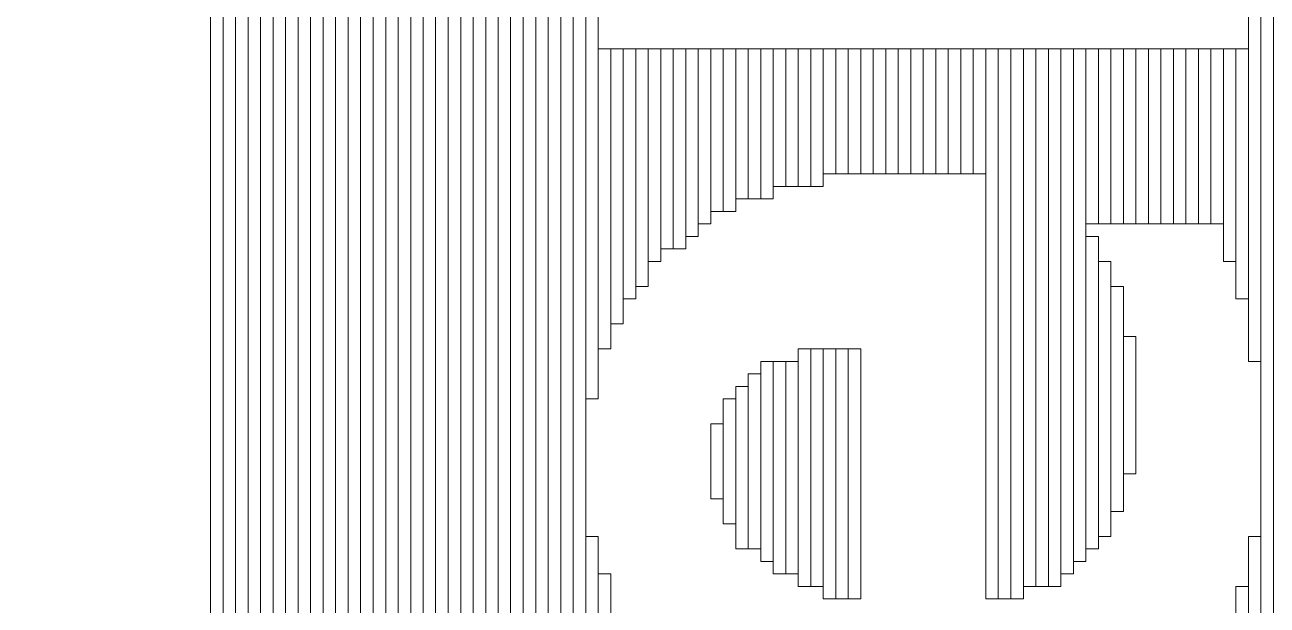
# Model space of a CAD drawing. Header units: millimetres. Extents: x -90 to 99, y -65 to 67.
# Drawn here: x -50.941 to -48.417, y -2.804 to -1.625 of the extents above; entities that cross this region are included whole.
import ezdxf

# ---------------------------------------------------------------- set-up
doc = ezdxf.new("R2010")
doc.units = ezdxf.units.MM
doc.header["$MEASUREMENT"] = 0
doc.layers.add('BG_OUTLINE', color=7, linetype='Continuous')
doc.layers.add('MA_PEN3', color=7, linetype='Continuous')

msp = doc.modelspace()

# ---------------------------------------------------------------- linework, layer by layer
at = {"layer": 'BG_OUTLINE', "color": 3, "lineweight": 9}
msp.add_open_spline([(-71.7269, -61.8795), (-71.7269, -61.8795), (-71.7343, 42.2681), (-71.7343, 42.2681), (-71.7343, 42.2681), (-71.7348, 43.0066), (-71.4419, 43.715), (-70.92, 44.2375), (-70.92, 44.2375), (-70.3982, 44.76), (-69.6866, 45.0538), (-68.9482, 45.0543), (-68.9482, 45.0543), (-68.9482, 45.0543), (75.2046, 45.0543), (75.2046, 45.0543), (75.2046, 45.0543), (76.8319, 45.0552), (78.1763, 43.7805), (78.2661, 42.1556), (78.2661, 42.1556), (78.2661, 42.1556), (78.2661, 31.2814), (78.2661, 31.2814), (78.2661, 31.2814), (78.2661, 31.2814), (72.2646, 31.2814), (72.2646, 31.2814), (72.2646, 31.2814), (72.2646, 31.2814), (72.2646, 26.9814), (72.2646, 26.9814), (72.2646, 26.9814), (72.2646, 26.9814), (78.2661, 26.9814), (78.2661, 26.9814), (78.2661, 26.9814), (78.2661, 26.9814), (78.2661, 18.6553), (78.2661, 18.6553), (78.2661, 18.6553), (78.2661, 18.6553), (72.2496, 18.6553), (72.2496, 18.6553), (72.2496, 18.6553), (72.2496, 18.6553), (72.2496, 14.3553), (72.2496, 14.3553), (72.2496, 14.3553), (72.2496, 14.3553), (78.2661, 14.3553), (78.2661, 14.3553), (78.2661, 14.3553), (78.2661, 14.3553), (78.2661, 9.255), (78.2661, 9.255), (78.2661, 9.255), (78.2661, 9.255), (72.2648, 9.255), (72.2648, 9.255), (72.2648, 9.255), (72.2648, 9.255), (72.2648, 4.955), (72.2648, 4.955), (72.2648, 4.955), (72.2648, 4.955), (78.2661, 4.955), (78.2661, 4.955), (78.2661, 4.955), (78.2661, 4.955), (78.2661, -3.3762), (78.2661, -3.3762), (78.2661, -3.3762), (78.2661, -3.3762), (72.2445, -3.3762), (72.2445, -3.3762), (72.2445, -3.3762), (72.2445, -3.3762), (72.2445, -7.6762), (72.2445, -7.6762), (72.2445, -7.6762), (72.2445, -7.6762), (78.2661, -7.6762), (78.2661, -7.6762), (78.2661, -7.6762), (78.2661, -7.6762), (78.2661, -12.7615), (78.2661, -12.7615), (78.2661, -12.7615), (78.2661, -12.7615), (72.2651, -12.7615), (72.2651, -12.7615), (72.2651, -12.7615), (72.2651, -12.7615), (72.2651, -17.0615), (72.2651, -17.0615), (72.2651, -17.0615), (72.2651, -17.0615), (78.2661, -17.0615), (78.2661, -17.0615), (78.2661, -17.0615), (78.2661, -17.0615), (78.2661, -25.4097), (78.2661, -25.4097), (78.2661, -25.4097), (78.2661, -25.4097), (72.2656, -25.4097), (72.2656, -25.4097), (72.2656, -25.4097), (72.2656, -25.4097), (72.2656, -29.7097), (72.2656, -29.7097), (72.2656, -29.7097), (72.2656, -29.7097), (78.2661, -29.7097), (78.2661, -29.7097), (78.2661, -29.7097), (78.2661, -29.7097), (78.2661, -34.793), (78.2661, -34.793), (78.2661, -34.793), (78.2661, -34.793), (72.2679, -34.793), (72.2679, -34.793), (72.2679, -34.793), (72.2679, -34.793), (72.2679, -39.0929), (72.2679, -39.0929), (72.2679, -39.0929), (72.2679, -39.0929), (78.2661, -39.0929), (78.2661, -39.0929), (78.2661, -39.0929), (78.2661, -39.0929), (78.2661, -47.4269), (78.2661, -47.4269), (78.2661, -47.4269), (78.2661, -47.4269), (72.2679, -47.4269), (72.2679, -47.4269), (72.2679, -47.4269), (72.2679, -47.4269), (72.2679, -51.7269), (72.2679, -51.7269), (72.2679, -51.7269), (72.2679, -51.7269), (78.2661, -51.7269), (78.2661, -51.7269), (78.2661, -51.7269), (78.2661, -51.7269), (78.2661, -51.8138), (78.2661, -51.8138), (78.2661, -51.8138), (78.2661, -51.8138), (78.2656, -61.8468), (78.2656, -61.8468), (78.2656, -61.8468), (78.2661, -62.6669), (77.9407, -63.4536), (77.3612, -64.0339), (77.3612, -64.0339), (76.7817, -64.6142), (75.9915, -64.9405), (75.1713, -64.941), (75.1713, -64.941), (75.1713, -64.941), (-68.6609, -64.9456), (-68.6609, -64.9456), (-68.6609, -64.9456), (-69.4735, -64.9461), (-70.2531, -64.6237), (-70.8281, -64.0495), (-70.8281, -64.0495), (-71.4031, -63.4752), (-71.7264, -62.6922), (-71.7269, -61.8795)], degree=3, knots=[0, 0, 0, 0, 0.022727, 0.022727, 0.022727, 0.022727, 0.045455, 0.045455, 0.045455, 0.045455, 0.068182, 0.068182, 0.068182, 0.068182, 0.090909, 0.090909, 0.090909, 0.090909, 0.113636, 0.113636, 0.113636, 0.113636, 0.136364, 0.136364, 0.136364, 0.136364, 0.159091, 0.159091, 0.159091, 0.159091, 0.181818, 0.181818, 0.181818, 0.181818, 0.204545, 0.204545, 0.204545, 0.204545, 0.227273, 0.227273, 0.227273, 0.227273, 0.25, 0.25, 0.25, 0.25, 0.272727, 0.272727, 0.272727, 0.272727, 0.295455, 0.295455, 0.295455, 0.295455, 0.318182, 0.318182, 0.318182, 0.318182, 0.340909, 0.340909, 0.340909, 0.340909, 0.363636, 0.363636, 0.363636, 0.363636, 0.386364, 0.386364, 0.386364, 0.386364, 0.409091, 0.409091, 0.409091, 0.409091, 0.431818, 0.431818, 0.431818, 0.431818, 0.454545, 0.454545, 0.454545, 0.454545, 0.477273, 0.477273, 0.477273, 0.477273, 0.5, 0.5, 0.5, 0.5, 0.522727, 0.522727, 0.522727, 0.522727, 0.545455, 0.545455, 0.545455, 0.545455, 0.568182, 0.568182, 0.568182, 0.568182, 0.590909, 0.590909, 0.590909, 0.590909, 0.613636, 0.613636, 0.613636, 0.613636, 0.636364, 0.636364, 0.636364, 0.636364, 0.659091, 0.659091, 0.659091, 0.659091, 0.681818, 0.681818, 0.681818, 0.681818, 0.704545, 0.704545, 0.704545, 0.704545, 0.727273, 0.727273, 0.727273, 0.727273, 0.75, 0.75, 0.75, 0.75, 0.772727, 0.772727, 0.772727, 0.772727, 0.795455, 0.795455, 0.795455, 0.795455, 0.818182, 0.818182, 0.818182, 0.818182, 0.840909, 0.840909, 0.840909, 0.840909, 0.863636, 0.863636, 0.863636, 0.863636, 0.886364, 0.886364, 0.886364, 0.886364, 0.909091, 0.909091, 0.909091, 0.909091, 0.931818, 0.931818, 0.931818, 0.931818, 0.954545, 0.954545, 0.954545, 0.954545, 0.977273, 0.977273, 0.977273, 0.977273, 1, 1, 1, 1], dxfattribs=at)
at = {"layer": 'MA_PEN3', "color": 5, "lineweight": 9}
for points in [[(-50.5379, -7.3384), (-50.5379, -7.3384), (-50.5633, -7.3384), (-50.5633, -7.3384), (-50.5633, -7.3384), (-50.5633, -7.3384), (-50.5633, 4.7264), (-50.5633, 4.7264), (-50.5633, 4.7264), (-50.5633, 4.7264), (-50.5379, 4.7264), (-50.5379, 4.7264), (-50.5379, 4.7264), (-50.5379, 4.7264), (-50.5379, -7.3384), (-50.5379, -7.3384)], [(-50.5125, -7.3384), (-50.5125, -7.3384), (-50.5379, -7.3384), (-50.5379, -7.3384), (-50.5379, -7.3384), (-50.5379, -7.3384), (-50.5379, 4.7264), (-50.5379, 4.7264), (-50.5379, 4.7264), (-50.5379, 4.7264), (-50.5125, 4.7264), (-50.5125, 4.7264), (-50.5125, 4.7264), (-50.5125, 4.7264), (-50.5125, -7.3384), (-50.5125, -7.3384)], [(-50.4871, -7.3384), (-50.4871, -7.3384), (-50.5125, -7.3384), (-50.5125, -7.3384), (-50.5125, -7.3384), (-50.5125, -7.3384), (-50.5125, 4.7264), (-50.5125, 4.7264), (-50.5125, 4.7264), (-50.5125, 4.7264), (-50.4871, 4.7264), (-50.4871, 4.7264), (-50.4871, 4.7264), (-50.4871, 4.7264), (-50.4871, -7.3384), (-50.4871, -7.3384)], [(-50.4617, -7.3384), (-50.4617, -7.3384), (-50.4871, -7.3384), (-50.4871, -7.3384), (-50.4871, -7.3384), (-50.4871, -7.3384), (-50.4871, 4.7264), (-50.4871, 4.7264), (-50.4871, 4.7264), (-50.4871, 4.7264), (-50.4617, 4.7264), (-50.4617, 4.7264), (-50.4617, 4.7264), (-50.4617, 4.7264), (-50.4617, -7.3384), (-50.4617, -7.3384)], [(-50.4363, -7.3384), (-50.4363, -7.3384), (-50.4617, -7.3384), (-50.4617, -7.3384), (-50.4617, -7.3384), (-50.4617, -7.3384), (-50.4617, 4.7264), (-50.4617, 4.7264), (-50.4617, 4.7264), (-50.4617, 4.7264), (-50.4363, 4.7264), (-50.4363, 4.7264), (-50.4363, 4.7264), (-50.4363, 4.7264), (-50.4363, -7.3384), (-50.4363, -7.3384)], [(-50.4109, -7.3384), (-50.4109, -7.3384), (-50.4363, -7.3384), (-50.4363, -7.3384), (-50.4363, -7.3384), (-50.4363, -7.3384), (-50.4363, 4.7264), (-50.4363, 4.7264), (-50.4363, 4.7264), (-50.4363, 4.7264), (-50.4109, 4.7264), (-50.4109, 4.7264), (-50.4109, 4.7264), (-50.4109, 4.7264), (-50.4109, -7.3384), (-50.4109, -7.3384)], [(-50.3855, -4.2904), (-50.3855, -4.2904), (-50.4109, -4.2904), (-50.4109, -4.2904), (-50.4109, -4.2904), (-50.4109, -4.2904), (-50.4109, 4.7264), (-50.4109, 4.7264), (-50.4109, 4.7264), (-50.4109, 4.7264), (-50.3855, 4.7264), (-50.3855, 4.7264), (-50.3855, 4.7264), (-50.3855, 4.7264), (-50.3855, -4.2904), (-50.3855, -4.2904)], [(-50.3601, -4.2904), (-50.3601, -4.2904), (-50.3855, -4.2904), (-50.3855, -4.2904), (-50.3855, -4.2904), (-50.3855, -4.2904), (-50.3855, 4.7264), (-50.3855, 4.7264), (-50.3855, 4.7264), (-50.3855, 4.7264), (-50.3601, 4.7264), (-50.3601, 4.7264), (-50.3601, 4.7264), (-50.3601, 4.7264), (-50.3601, -4.2904), (-50.3601, -4.2904)], [(-50.3347, -4.2904), (-50.3347, -4.2904), (-50.3601, -4.2904), (-50.3601, -4.2904), (-50.3601, -4.2904), (-50.3601, -4.2904), (-50.3601, 4.7264), (-50.3601, 4.7264), (-50.3601, 4.7264), (-50.3601, 4.7264), (-50.3347, 4.7264), (-50.3347, 4.7264), (-50.3347, 4.7264), (-50.3347, 4.7264), (-50.3347, -4.2904), (-50.3347, -4.2904)], [(-48.4043, -7.3384), (-48.4043, -7.3384), (-48.4297, -7.3384), (-48.4297, -7.3384), (-48.4297, -7.3384), (-48.4297, -7.3384), (-48.4297, 4.7264), (-48.4297, 4.7264), (-48.4297, 4.7264), (-48.4297, 4.7264), (-48.4043, 4.7264), (-48.4043, 4.7264), (-48.4043, 4.7264), (-48.4043, 4.7264), (-48.4043, -7.3384), (-48.4043, -7.3384)], [(-50.3093, -4.2904), (-50.3093, -4.2904), (-50.3347, -4.2904), (-50.3347, -4.2904), (-50.3347, -4.2904), (-50.3347, -4.2904), (-50.3347, 3.7358), (-50.3347, 3.7358), (-50.3347, 3.7358), (-50.3347, 3.7358), (-50.3093, 3.7358), (-50.3093, 3.7358), (-50.3093, 3.7358), (-50.3093, 3.7358), (-50.3093, -4.2904), (-50.3093, -4.2904)], [(-50.2839, -4.2904), (-50.2839, -4.2904), (-50.3093, -4.2904), (-50.3093, -4.2904), (-50.3093, -4.2904), (-50.3093, -4.2904), (-50.3093, 3.6088), (-50.3093, 3.6088), (-50.3093, 3.6088), (-50.3093, 3.6088), (-50.2839, 3.6088), (-50.2839, 3.6088), (-50.2839, 3.6088), (-50.2839, 3.6088), (-50.2839, -4.2904), (-50.2839, -4.2904)], [(-50.2586, -4.2904), (-50.2586, -4.2904), (-50.2839, -4.2904), (-50.2839, -4.2904), (-50.2839, -4.2904), (-50.2839, -4.2904), (-50.2839, 3.5326), (-50.2839, 3.5326), (-50.2839, 3.5326), (-50.2839, 3.5326), (-50.2586, 3.5326), (-50.2586, 3.5326), (-50.2586, 3.5326), (-50.2586, 3.5326), (-50.2586, -4.2904), (-50.2586, -4.2904)], [(-50.2331, -4.2904), (-50.2331, -4.2904), (-50.2586, -4.2904), (-50.2586, -4.2904), (-50.2586, -4.2904), (-50.2586, -4.2904), (-50.2586, 3.4818), (-50.2586, 3.4818), (-50.2586, 3.4818), (-50.2586, 3.4818), (-50.2331, 3.4818), (-50.2331, 3.4818), (-50.2331, 3.4818), (-50.2331, 3.4818), (-50.2331, -4.2904), (-50.2331, -4.2904)], [(-50.2077, -4.2904), (-50.2077, -4.2904), (-50.2331, -4.2904), (-50.2331, -4.2904), (-50.2331, -4.2904), (-50.2331, -4.2904), (-50.2331, 3.4564), (-50.2331, 3.4564), (-50.2331, 3.4564), (-50.2331, 3.4564), (-50.2077, 3.4564), (-50.2077, 3.4564), (-50.2077, 3.4564), (-50.2077, 3.4564), (-50.2077, -4.2904), (-50.2077, -4.2904)], [(-50.1824, -4.2904), (-50.1824, -4.2904), (-50.2077, -4.2904), (-50.2077, -4.2904), (-50.2077, -4.2904), (-50.2077, -4.2904), (-50.2077, 3.4564), (-50.2077, 3.4564), (-50.2077, 3.4564), (-50.2077, 3.4564), (-50.1824, 3.4564), (-50.1824, 3.4564), (-50.1824, 3.4564), (-50.1824, 3.4564), (-50.1824, -4.2904), (-50.1824, -4.2904)], [(-50.1569, -4.2904), (-50.1569, -4.2904), (-50.1824, -4.2904), (-50.1824, -4.2904), (-50.1824, -4.2904), (-50.1824, -4.2904), (-50.1824, 2.796), (-50.1824, 2.796), (-50.1824, 2.796), (-50.1824, 2.796), (-50.1569, 2.796), (-50.1569, 2.796), (-50.1569, 2.796), (-50.1569, 2.796), (-50.1569, -4.2904), (-50.1569, -4.2904)], [(-50.1315, -4.2904), (-50.1315, -4.2904), (-50.1569, -4.2904), (-50.1569, -4.2904), (-50.1569, -4.2904), (-50.1569, -4.2904), (-50.1569, 2.7198), (-50.1569, 2.7198), (-50.1569, 2.7198), (-50.1569, 2.7198), (-50.1315, 2.7198), (-50.1315, 2.7198), (-50.1315, 2.7198), (-50.1315, 2.7198), (-50.1315, -4.2904), (-50.1315, -4.2904)], [(-50.1062, -4.2904), (-50.1062, -4.2904), (-50.1315, -4.2904), (-50.1315, -4.2904), (-50.1315, -4.2904), (-50.1315, -4.2904), (-50.1315, 2.6182), (-50.1315, 2.6182), (-50.1315, 2.6182), (-50.1315, 2.6182), (-50.1062, 2.6182), (-50.1062, 2.6182), (-50.1062, 2.6182), (-50.1062, 2.6182), (-50.1062, -4.2904), (-50.1062, -4.2904)], [(-50.0807, -4.2904), (-50.0807, -4.2904), (-50.1062, -4.2904), (-50.1062, -4.2904), (-50.1062, -4.2904), (-50.1062, -4.2904), (-50.1062, 2.542), (-50.1062, 2.542), (-50.1062, 2.542), (-50.1062, 2.542), (-50.0807, 2.542), (-50.0807, 2.542), (-50.0807, 2.542), (-50.0807, 2.542), (-50.0807, -4.2904), (-50.0807, -4.2904)], [(-50.0553, -4.2904), (-50.0553, -4.2904), (-50.0807, -4.2904), (-50.0807, -4.2904), (-50.0807, -4.2904), (-50.0807, -4.2904), (-50.0807, 2.4658), (-50.0807, 2.4658), (-50.0807, 2.4658), (-50.0807, 2.4658), (-50.0553, 2.4658), (-50.0553, 2.4658), (-50.0553, 2.4658), (-50.0553, 2.4658), (-50.0553, -4.2904), (-50.0553, -4.2904)], [(-50.03, -4.2904), (-50.03, -4.2904), (-50.0553, -4.2904), (-50.0553, -4.2904), (-50.0553, -4.2904), (-50.0553, -4.2904), (-50.0553, 2.4658), (-50.0553, 2.4658), (-50.0553, 2.4658), (-50.0553, 2.4658), (-50.03, 2.4658), (-50.03, 2.4658), (-50.03, 2.4658), (-50.03, 2.4658), (-50.03, -4.2904), (-50.03, -4.2904)], [(-50.0045, -4.2904), (-50.0045, -4.2904), (-50.03, -4.2904), (-50.03, -4.2904), (-50.03, -4.2904), (-50.03, -4.2904), (-50.03, 2.4658), (-50.03, 2.4658), (-50.03, 2.4658), (-50.03, 2.4658), (-50.0045, 2.4658), (-50.0045, 2.4658), (-50.0045, 2.4658), (-50.0045, 2.4658), (-50.0045, -4.2904), (-50.0045, -4.2904)], [(-49.9791, -4.2904), (-49.9791, -4.2904), (-50.0045, -4.2904), (-50.0045, -4.2904), (-50.0045, -4.2904), (-50.0045, -4.2904), (-50.0045, 2.4658), (-50.0045, 2.4658), (-50.0045, 2.4658), (-50.0045, 2.4658), (-49.9791, 2.4658), (-49.9791, 2.4658), (-49.9791, 2.4658), (-49.9791, 2.4658), (-49.9791, -4.2904), (-49.9791, -4.2904)], [(-49.9538, -4.2904), (-49.9538, -4.2904), (-49.9791, -4.2904), (-49.9791, -4.2904), (-49.9791, -4.2904), (-49.9791, -4.2904), (-49.9791, 2.4658), (-49.9791, 2.4658), (-49.9791, 2.4658), (-49.9791, 2.4658), (-49.9538, 2.4658), (-49.9538, 2.4658), (-49.9538, 2.4658), (-49.9538, 2.4658), (-49.9538, -4.2904), (-49.9538, -4.2904)], [(-49.9283, -4.2904), (-49.9283, -4.2904), (-49.9538, -4.2904), (-49.9538, -4.2904), (-49.9538, -4.2904), (-49.9538, -4.2904), (-49.9538, 2.4658), (-49.9538, 2.4658), (-49.9538, 2.4658), (-49.9538, 2.4658), (-49.9283, 2.4658), (-49.9283, 2.4658), (-49.9283, 2.4658), (-49.9283, 2.4658), (-49.9283, -4.2904), (-49.9283, -4.2904)], [(-49.9029, -4.2904), (-49.9029, -4.2904), (-49.9283, -4.2904), (-49.9283, -4.2904), (-49.9283, -4.2904), (-49.9283, -4.2904), (-49.9283, 2.4658), (-49.9283, 2.4658), (-49.9283, 2.4658), (-49.9283, 2.4658), (-49.9029, 2.4658), (-49.9029, 2.4658), (-49.9029, 2.4658), (-49.9029, 2.4658), (-49.9029, -4.2904), (-49.9029, -4.2904)], [(-49.8776, -4.2904), (-49.8776, -4.2904), (-49.9029, -4.2904), (-49.9029, -4.2904), (-49.9029, -4.2904), (-49.9029, -4.2904), (-49.9029, 2.4658), (-49.9029, 2.4658), (-49.9029, 2.4658), (-49.9029, 2.4658), (-49.8776, 2.4658), (-49.8776, 2.4658), (-49.8776, 2.4658), (-49.8776, 2.4658), (-49.8776, -4.2904), (-49.8776, -4.2904)], [(-49.8521, -4.2904), (-49.8521, -4.2904), (-49.8776, -4.2904), (-49.8776, -4.2904), (-49.8776, -4.2904), (-49.8776, -4.2904), (-49.8776, 2.4658), (-49.8776, 2.4658), (-49.8776, 2.4658), (-49.8776, 2.4658), (-49.8521, 2.4658), (-49.8521, 2.4658), (-49.8521, 2.4658), (-49.8521, 2.4658), (-49.8521, -4.2904), (-49.8521, -4.2904)], [(-49.8267, -4.2904), (-49.8267, -4.2904), (-49.8521, -4.2904), (-49.8521, -4.2904), (-49.8521, -4.2904), (-49.8521, -4.2904), (-49.8521, 2.4658), (-49.8521, 2.4658), (-49.8521, 2.4658), (-49.8521, 2.4658), (-49.8267, 2.4658), (-49.8267, 2.4658), (-49.8267, 2.4658), (-49.8267, 2.4658), (-49.8267, -4.2904), (-49.8267, -4.2904)], [(-49.8014, -4.2904), (-49.8014, -4.2904), (-49.8267, -4.2904), (-49.8267, -4.2904), (-49.8267, -4.2904), (-49.8267, -4.2904), (-49.8267, 2.4658), (-49.8267, 2.4658), (-49.8267, 2.4658), (-49.8267, 2.4658), (-49.8014, 2.4658), (-49.8014, 2.4658), (-49.8014, 2.4658), (-49.8014, 2.4658), (-49.8014, -4.2904), (-49.8014, -4.2904)], [(-48.4297, -2.3092), (-48.4297, -2.3092), (-48.4551, -2.3092), (-48.4551, -2.3092), (-48.4551, -2.3092), (-48.4551, -2.3092), (-48.4551, 1.3736), (-48.4551, 1.3736), (-48.4551, 1.3736), (-48.4551, 1.3736), (-48.4297, 1.3736), (-48.4297, 1.3736), (-48.4297, 1.3736), (-48.4297, 1.3736), (-48.4297, -2.3092), (-48.4297, -2.3092)], [(-49.7759, -2.3854), (-49.7759, -2.3854), (-49.8014, -2.3854), (-49.8014, -2.3854), (-49.8014, -2.3854), (-49.8014, -2.3854), (-49.8014, -1.0393), (-49.8014, -1.0393), (-49.8014, -1.0393), (-49.8014, -1.0393), (-49.7759, -1.0393), (-49.7759, -1.0393), (-49.7759, -1.0393), (-49.7759, -1.0393), (-49.7759, -2.3854), (-49.7759, -2.3854)], [(-49.7505, -2.2838), (-49.7505, -2.2838), (-49.7759, -2.2838), (-49.7759, -2.2838), (-49.7759, -2.2838), (-49.7759, -2.2838), (-49.7759, -1.6742), (-49.7759, -1.6742), (-49.7759, -1.6742), (-49.7759, -1.6742), (-49.7505, -1.6742), (-49.7505, -1.6742), (-49.7505, -1.6742), (-49.7505, -1.6742), (-49.7505, -2.2838), (-49.7505, -2.2838)], [(-49.7252, -2.233), (-49.7252, -2.233), (-49.7505, -2.233), (-49.7505, -2.233), (-49.7505, -2.233), (-49.7505, -2.233), (-49.7505, -1.6742), (-49.7505, -1.6742), (-49.7505, -1.6742), (-49.7505, -1.6742), (-49.7252, -1.6742), (-49.7252, -1.6742), (-49.7252, -1.6742), (-49.7252, -1.6742), (-49.7252, -2.233), (-49.7252, -2.233)], [(-49.6997, -2.1822), (-49.6997, -2.1822), (-49.7252, -2.1822), (-49.7252, -2.1822), (-49.7252, -2.1822), (-49.7252, -2.1822), (-49.7252, -1.6742), (-49.7252, -1.6742), (-49.7252, -1.6742), (-49.7252, -1.6742), (-49.6997, -1.6742), (-49.6997, -1.6742), (-49.6997, -1.6742), (-49.6997, -1.6742), (-49.6997, -2.1822), (-49.6997, -2.1822)], [(-49.6743, -2.1568), (-49.6743, -2.1568), (-49.6997, -2.1568), (-49.6997, -2.1568), (-49.6997, -2.1568), (-49.6997, -2.1568), (-49.6997, -1.6742), (-49.6997, -1.6742), (-49.6997, -1.6742), (-49.6997, -1.6742), (-49.6743, -1.6742), (-49.6743, -1.6742), (-49.6743, -1.6742), (-49.6743, -1.6742), (-49.6743, -2.1568), (-49.6743, -2.1568)], [(-49.649, -2.106), (-49.649, -2.106), (-49.6743, -2.106), (-49.6743, -2.106), (-49.6743, -2.106), (-49.6743, -2.106), (-49.6743, -1.6742), (-49.6743, -1.6742), (-49.6743, -1.6742), (-49.6743, -1.6742), (-49.649, -1.6742), (-49.649, -1.6742), (-49.649, -1.6742), (-49.649, -1.6742), (-49.649, -2.106), (-49.649, -2.106)], [(-49.6235, -2.0806), (-49.6235, -2.0806), (-49.649, -2.0806), (-49.649, -2.0806), (-49.649, -2.0806), (-49.649, -2.0806), (-49.649, -1.6742), (-49.649, -1.6742), (-49.649, -1.6742), (-49.649, -1.6742), (-49.6235, -1.6742), (-49.6235, -1.6742), (-49.6235, -1.6742), (-49.6235, -1.6742), (-49.6235, -2.0806), (-49.6235, -2.0806)], [(-49.5981, -2.0806), (-49.5981, -2.0806), (-49.6235, -2.0806), (-49.6235, -2.0806), (-49.6235, -2.0806), (-49.6235, -2.0806), (-49.6235, -1.6742), (-49.6235, -1.6742), (-49.6235, -1.6742), (-49.6235, -1.6742), (-49.5981, -1.6742), (-49.5981, -1.6742), (-49.5981, -1.6742), (-49.5981, -1.6742), (-49.5981, -2.0806), (-49.5981, -2.0806)], [(-49.5728, -2.0552), (-49.5728, -2.0552), (-49.5981, -2.0552), (-49.5981, -2.0552), (-49.5981, -2.0552), (-49.5981, -2.0552), (-49.5981, -1.6742), (-49.5981, -1.6742), (-49.5981, -1.6742), (-49.5981, -1.6742), (-49.5728, -1.6742), (-49.5728, -1.6742), (-49.5728, -1.6742), (-49.5728, -1.6742), (-49.5728, -2.0552), (-49.5728, -2.0552)], [(-49.5473, -2.0298), (-49.5473, -2.0298), (-49.5728, -2.0298), (-49.5728, -2.0298), (-49.5728, -2.0298), (-49.5728, -2.0298), (-49.5728, -1.6742), (-49.5728, -1.6742), (-49.5728, -1.6742), (-49.5728, -1.6742), (-49.5473, -1.6742), (-49.5473, -1.6742), (-49.5473, -1.6742), (-49.5473, -1.6742), (-49.5473, -2.0298), (-49.5473, -2.0298)], [(-49.5219, -2.0044), (-49.5219, -2.0044), (-49.5473, -2.0044), (-49.5473, -2.0044), (-49.5473, -2.0044), (-49.5473, -2.0044), (-49.5473, -1.6742), (-49.5473, -1.6742), (-49.5473, -1.6742), (-49.5473, -1.6742), (-49.5219, -1.6742), (-49.5219, -1.6742), (-49.5219, -1.6742), (-49.5219, -1.6742), (-49.5219, -2.0044), (-49.5219, -2.0044)], [(-49.4966, -2.0044), (-49.4966, -2.0044), (-49.5219, -2.0044), (-49.5219, -2.0044), (-49.5219, -2.0044), (-49.5219, -2.0044), (-49.5219, -1.6742), (-49.5219, -1.6742), (-49.5219, -1.6742), (-49.5219, -1.6742), (-49.4966, -1.6742), (-49.4966, -1.6742), (-49.4966, -1.6742), (-49.4966, -1.6742), (-49.4966, -2.0044), (-49.4966, -2.0044)], [(-49.4711, -1.979), (-49.4711, -1.979), (-49.4966, -1.979), (-49.4966, -1.979), (-49.4966, -1.979), (-49.4966, -1.979), (-49.4966, -1.6742), (-49.4966, -1.6742), (-49.4966, -1.6742), (-49.4966, -1.6742), (-49.4711, -1.6742), (-49.4711, -1.6742), (-49.4711, -1.6742), (-49.4711, -1.6742), (-49.4711, -1.979), (-49.4711, -1.979)], [(-49.4457, -1.979), (-49.4457, -1.979), (-49.4711, -1.979), (-49.4711, -1.979), (-49.4711, -1.979), (-49.4711, -1.979), (-49.4711, -1.6742), (-49.4711, -1.6742), (-49.4711, -1.6742), (-49.4711, -1.6742), (-49.4457, -1.6742), (-49.4457, -1.6742), (-49.4457, -1.6742), (-49.4457, -1.6742), (-49.4457, -1.979), (-49.4457, -1.979)], [(-49.4204, -1.979), (-49.4204, -1.979), (-49.4457, -1.979), (-49.4457, -1.979), (-49.4457, -1.979), (-49.4457, -1.979), (-49.4457, -1.6742), (-49.4457, -1.6742), (-49.4457, -1.6742), (-49.4457, -1.6742), (-49.4204, -1.6742), (-49.4204, -1.6742), (-49.4204, -1.6742), (-49.4204, -1.6742), (-49.4204, -1.979), (-49.4204, -1.979)], [(-49.3949, -1.9536), (-49.3949, -1.9536), (-49.4204, -1.9536), (-49.4204, -1.9536), (-49.4204, -1.9536), (-49.4204, -1.9536), (-49.4204, -1.6742), (-49.4204, -1.6742), (-49.4204, -1.6742), (-49.4204, -1.6742), (-49.3949, -1.6742), (-49.3949, -1.6742), (-49.3949, -1.6742), (-49.3949, -1.6742), (-49.3949, -1.9536), (-49.3949, -1.9536)], [(-49.3695, -1.9536), (-49.3695, -1.9536), (-49.3949, -1.9536), (-49.3949, -1.9536), (-49.3949, -1.9536), (-49.3949, -1.9536), (-49.3949, -1.6742), (-49.3949, -1.6742), (-49.3949, -1.6742), (-49.3949, -1.6742), (-49.3695, -1.6742), (-49.3695, -1.6742), (-49.3695, -1.6742), (-49.3695, -1.6742), (-49.3695, -1.9536), (-49.3695, -1.9536)], [(-49.3442, -1.9536), (-49.3442, -1.9536), (-49.3695, -1.9536), (-49.3695, -1.9536), (-49.3695, -1.9536), (-49.3695, -1.9536), (-49.3695, -1.6742), (-49.3695, -1.6742), (-49.3695, -1.6742), (-49.3695, -1.6742), (-49.3442, -1.6742), (-49.3442, -1.6742), (-49.3442, -1.6742), (-49.3442, -1.6742), (-49.3442, -1.9536), (-49.3442, -1.9536)], [(-49.3187, -1.9536), (-49.3187, -1.9536), (-49.3442, -1.9536), (-49.3442, -1.9536), (-49.3442, -1.9536), (-49.3442, -1.9536), (-49.3442, -1.6742), (-49.3442, -1.6742), (-49.3442, -1.6742), (-49.3442, -1.6742), (-49.3187, -1.6742), (-49.3187, -1.6742), (-49.3187, -1.6742), (-49.3187, -1.6742), (-49.3187, -1.9536), (-49.3187, -1.9536)], [(-49.2933, -1.9282), (-49.2933, -1.9282), (-49.3187, -1.9282), (-49.3187, -1.9282), (-49.3187, -1.9282), (-49.3187, -1.9282), (-49.3187, -1.6742), (-49.3187, -1.6742), (-49.3187, -1.6742), (-49.3187, -1.6742), (-49.2933, -1.6742), (-49.2933, -1.6742), (-49.2933, -1.6742), (-49.2933, -1.6742), (-49.2933, -1.9282), (-49.2933, -1.9282)], [(-49.268, -1.9282), (-49.268, -1.9282), (-49.2933, -1.9282), (-49.2933, -1.9282), (-49.2933, -1.9282), (-49.2933, -1.9282), (-49.2933, -1.6742), (-49.2933, -1.6742), (-49.2933, -1.6742), (-49.2933, -1.6742), (-49.268, -1.6742), (-49.268, -1.6742), (-49.268, -1.6742), (-49.268, -1.6742), (-49.268, -1.9282), (-49.268, -1.9282)], [(-49.2425, -1.9282), (-49.2425, -1.9282), (-49.268, -1.9282), (-49.268, -1.9282), (-49.268, -1.9282), (-49.268, -1.9282), (-49.268, -1.6742), (-49.268, -1.6742), (-49.268, -1.6742), (-49.268, -1.6742), (-49.2425, -1.6742), (-49.2425, -1.6742), (-49.2425, -1.6742), (-49.2425, -1.6742), (-49.2425, -1.9282), (-49.2425, -1.9282)], [(-49.2171, -1.9282), (-49.2171, -1.9282), (-49.2425, -1.9282), (-49.2425, -1.9282), (-49.2425, -1.9282), (-49.2425, -1.9282), (-49.2425, -1.6742), (-49.2425, -1.6742), (-49.2425, -1.6742), (-49.2425, -1.6742), (-49.2171, -1.6742), (-49.2171, -1.6742), (-49.2171, -1.6742), (-49.2171, -1.6742), (-49.2171, -1.9282), (-49.2171, -1.9282)], [(-49.1917, -1.9282), (-49.1917, -1.9282), (-49.2171, -1.9282), (-49.2171, -1.9282), (-49.2171, -1.9282), (-49.2171, -1.9282), (-49.2171, -1.6742), (-49.2171, -1.6742), (-49.2171, -1.6742), (-49.2171, -1.6742), (-49.1917, -1.6742), (-49.1917, -1.6742), (-49.1917, -1.6742), (-49.1917, -1.6742), (-49.1917, -1.9282), (-49.1917, -1.9282)], [(-49.1663, -1.9282), (-49.1663, -1.9282), (-49.1917, -1.9282), (-49.1917, -1.9282), (-49.1917, -1.9282), (-49.1917, -1.9282), (-49.1917, -1.6742), (-49.1917, -1.6742), (-49.1917, -1.6742), (-49.1917, -1.6742), (-49.1663, -1.6742), (-49.1663, -1.6742), (-49.1663, -1.6742), (-49.1663, -1.6742), (-49.1663, -1.9282), (-49.1663, -1.9282)], [(-49.1409, -1.9282), (-49.1409, -1.9282), (-49.1663, -1.9282), (-49.1663, -1.9282), (-49.1663, -1.9282), (-49.1663, -1.9282), (-49.1663, -1.6742), (-49.1663, -1.6742), (-49.1663, -1.6742), (-49.1663, -1.6742), (-49.1409, -1.6742), (-49.1409, -1.6742), (-49.1409, -1.6742), (-49.1409, -1.6742), (-49.1409, -1.9282), (-49.1409, -1.9282)], [(-49.1155, -1.9282), (-49.1155, -1.9282), (-49.1409, -1.9282), (-49.1409, -1.9282), (-49.1409, -1.9282), (-49.1409, -1.9282), (-49.1409, -1.6742), (-49.1409, -1.6742), (-49.1409, -1.6742), (-49.1409, -1.6742), (-49.1155, -1.6742), (-49.1155, -1.6742), (-49.1155, -1.6742), (-49.1155, -1.6742), (-49.1155, -1.9282), (-49.1155, -1.9282)], [(-49.0901, -1.9282), (-49.0901, -1.9282), (-49.1155, -1.9282), (-49.1155, -1.9282), (-49.1155, -1.9282), (-49.1155, -1.9282), (-49.1155, -1.6742), (-49.1155, -1.6742), (-49.1155, -1.6742), (-49.1155, -1.6742), (-49.0901, -1.6742), (-49.0901, -1.6742), (-49.0901, -1.6742), (-49.0901, -1.6742), (-49.0901, -1.9282), (-49.0901, -1.9282)], [(-49.0647, -1.9282), (-49.0647, -1.9282), (-49.0901, -1.9282), (-49.0901, -1.9282), (-49.0901, -1.9282), (-49.0901, -1.9282), (-49.0901, -1.6742), (-49.0901, -1.6742), (-49.0901, -1.6742), (-49.0901, -1.6742), (-49.0647, -1.6742), (-49.0647, -1.6742), (-49.0647, -1.6742), (-49.0647, -1.6742), (-49.0647, -1.9282), (-49.0647, -1.9282)], [(-49.0393, -1.9282), (-49.0393, -1.9282), (-49.0647, -1.9282), (-49.0647, -1.9282), (-49.0647, -1.9282), (-49.0647, -1.9282), (-49.0647, -1.6742), (-49.0647, -1.6742), (-49.0647, -1.6742), (-49.0647, -1.6742), (-49.0393, -1.6742), (-49.0393, -1.6742), (-49.0393, -1.6742), (-49.0393, -1.6742), (-49.0393, -1.9282), (-49.0393, -1.9282)], [(-49.0139, -1.9282), (-49.0139, -1.9282), (-49.0393, -1.9282), (-49.0393, -1.9282), (-49.0393, -1.9282), (-49.0393, -1.9282), (-49.0393, -1.6742), (-49.0393, -1.6742), (-49.0393, -1.6742), (-49.0393, -1.6742), (-49.0139, -1.6742), (-49.0139, -1.6742), (-49.0139, -1.6742), (-49.0139, -1.6742), (-49.0139, -1.9282), (-49.0139, -1.9282)], [(-48.9885, -1.9282), (-48.9885, -1.9282), (-49.0139, -1.9282), (-49.0139, -1.9282), (-49.0139, -1.9282), (-49.0139, -1.9282), (-49.0139, -1.6742), (-49.0139, -1.6742), (-49.0139, -1.6742), (-49.0139, -1.6742), (-48.9885, -1.6742), (-48.9885, -1.6742), (-48.9885, -1.6742), (-48.9885, -1.6742), (-48.9885, -1.9282), (-48.9885, -1.9282)], [(-48.9631, -2.7918), (-48.9631, -2.7918), (-48.9885, -2.7918), (-48.9885, -2.7918), (-48.9885, -2.7918), (-48.9885, -2.7918), (-48.9885, -1.6742), (-48.9885, -1.6742), (-48.9885, -1.6742), (-48.9885, -1.6742), (-48.9631, -1.6742), (-48.9631, -1.6742), (-48.9631, -1.6742), (-48.9631, -1.6742), (-48.9631, -2.7918), (-48.9631, -2.7918)], [(-48.9377, -2.7918), (-48.9377, -2.7918), (-48.9631, -2.7918), (-48.9631, -2.7918), (-48.9631, -2.7918), (-48.9631, -2.7918), (-48.9631, -1.6742), (-48.9631, -1.6742), (-48.9631, -1.6742), (-48.9631, -1.6742), (-48.9377, -1.6742), (-48.9377, -1.6742), (-48.9377, -1.6742), (-48.9377, -1.6742), (-48.9377, -2.7918), (-48.9377, -2.7918)], [(-48.9123, -2.7918), (-48.9123, -2.7918), (-48.9377, -2.7918), (-48.9377, -2.7918), (-48.9377, -2.7918), (-48.9377, -2.7918), (-48.9377, -1.6742), (-48.9377, -1.6742), (-48.9377, -1.6742), (-48.9377, -1.6742), (-48.9123, -1.6742), (-48.9123, -1.6742), (-48.9123, -1.6742), (-48.9123, -1.6742), (-48.9123, -2.7918), (-48.9123, -2.7918)], [(-48.8869, -2.7664), (-48.8869, -2.7664), (-48.9123, -2.7664), (-48.9123, -2.7664), (-48.9123, -2.7664), (-48.9123, -2.7664), (-48.9123, -1.6742), (-48.9123, -1.6742), (-48.9123, -1.6742), (-48.9123, -1.6742), (-48.8869, -1.6742), (-48.8869, -1.6742), (-48.8869, -1.6742), (-48.8869, -1.6742), (-48.8869, -2.7664), (-48.8869, -2.7664)], [(-48.8615, -2.7664), (-48.8615, -2.7664), (-48.8869, -2.7664), (-48.8869, -2.7664), (-48.8869, -2.7664), (-48.8869, -2.7664), (-48.8869, -1.6742), (-48.8869, -1.6742), (-48.8869, -1.6742), (-48.8869, -1.6742), (-48.8615, -1.6742), (-48.8615, -1.6742), (-48.8615, -1.6742), (-48.8615, -1.6742), (-48.8615, -2.7664), (-48.8615, -2.7664)], [(-48.8361, -2.7664), (-48.8361, -2.7664), (-48.8615, -2.7664), (-48.8615, -2.7664), (-48.8615, -2.7664), (-48.8615, -2.7664), (-48.8615, -1.6742), (-48.8615, -1.6742), (-48.8615, -1.6742), (-48.8615, -1.6742), (-48.8361, -1.6742), (-48.8361, -1.6742), (-48.8361, -1.6742), (-48.8361, -1.6742), (-48.8361, -2.7664), (-48.8361, -2.7664)], [(-48.8107, -2.741), (-48.8107, -2.741), (-48.8361, -2.741), (-48.8361, -2.741), (-48.8361, -2.741), (-48.8361, -2.741), (-48.8361, -1.6742), (-48.8361, -1.6742), (-48.8361, -1.6742), (-48.8361, -1.6742), (-48.8107, -1.6742), (-48.8107, -1.6742), (-48.8107, -1.6742), (-48.8107, -1.6742), (-48.8107, -2.741), (-48.8107, -2.741)], [(-48.7853, -2.7156), (-48.7853, -2.7156), (-48.8107, -2.7156), (-48.8107, -2.7156), (-48.8107, -2.7156), (-48.8107, -2.7156), (-48.8107, -1.6742), (-48.8107, -1.6742), (-48.8107, -1.6742), (-48.8107, -1.6742), (-48.7853, -1.6742), (-48.7853, -1.6742), (-48.7853, -1.6742), (-48.7853, -1.6742), (-48.7853, -2.7156), (-48.7853, -2.7156)], [(-48.7599, -2.0298), (-48.7599, -2.0298), (-48.7853, -2.0298), (-48.7853, -2.0298), (-48.7853, -2.0298), (-48.7853, -2.0298), (-48.7853, -1.6742), (-48.7853, -1.6742), (-48.7853, -1.6742), (-48.7853, -1.6742), (-48.7599, -1.6742), (-48.7599, -1.6742), (-48.7599, -1.6742), (-48.7599, -1.6742), (-48.7599, -2.0298), (-48.7599, -2.0298)], [(-48.7345, -2.0298), (-48.7345, -2.0298), (-48.7599, -2.0298), (-48.7599, -2.0298), (-48.7599, -2.0298), (-48.7599, -2.0298), (-48.7599, -1.6742), (-48.7599, -1.6742), (-48.7599, -1.6742), (-48.7599, -1.6742), (-48.7345, -1.6742), (-48.7345, -1.6742), (-48.7345, -1.6742), (-48.7345, -1.6742), (-48.7345, -2.0298), (-48.7345, -2.0298)], [(-48.7091, -2.0298), (-48.7091, -2.0298), (-48.7345, -2.0298), (-48.7345, -2.0298), (-48.7345, -2.0298), (-48.7345, -2.0298), (-48.7345, -1.6742), (-48.7345, -1.6742), (-48.7345, -1.6742), (-48.7345, -1.6742), (-48.7091, -1.6742), (-48.7091, -1.6742), (-48.7091, -1.6742), (-48.7091, -1.6742), (-48.7091, -2.0298), (-48.7091, -2.0298)], [(-48.6837, -2.0298), (-48.6837, -2.0298), (-48.7091, -2.0298), (-48.7091, -2.0298), (-48.7091, -2.0298), (-48.7091, -2.0298), (-48.7091, -1.6742), (-48.7091, -1.6742), (-48.7091, -1.6742), (-48.7091, -1.6742), (-48.6837, -1.6742), (-48.6837, -1.6742), (-48.6837, -1.6742), (-48.6837, -1.6742), (-48.6837, -2.0298), (-48.6837, -2.0298)], [(-48.6583, -2.0298), (-48.6583, -2.0298), (-48.6837, -2.0298), (-48.6837, -2.0298), (-48.6837, -2.0298), (-48.6837, -2.0298), (-48.6837, -1.6742), (-48.6837, -1.6742), (-48.6837, -1.6742), (-48.6837, -1.6742), (-48.6583, -1.6742), (-48.6583, -1.6742), (-48.6583, -1.6742), (-48.6583, -1.6742), (-48.6583, -2.0298), (-48.6583, -2.0298)], [(-48.6329, -2.0298), (-48.6329, -2.0298), (-48.6583, -2.0298), (-48.6583, -2.0298), (-48.6583, -2.0298), (-48.6583, -2.0298), (-48.6583, -1.6742), (-48.6583, -1.6742), (-48.6583, -1.6742), (-48.6583, -1.6742), (-48.6329, -1.6742), (-48.6329, -1.6742), (-48.6329, -1.6742), (-48.6329, -1.6742), (-48.6329, -2.0298), (-48.6329, -2.0298)], [(-48.6075, -2.0298), (-48.6075, -2.0298), (-48.6329, -2.0298), (-48.6329, -2.0298), (-48.6329, -2.0298), (-48.6329, -2.0298), (-48.6329, -1.6742), (-48.6329, -1.6742), (-48.6329, -1.6742), (-48.6329, -1.6742), (-48.6075, -1.6742), (-48.6075, -1.6742), (-48.6075, -1.6742), (-48.6075, -1.6742), (-48.6075, -2.0298), (-48.6075, -2.0298)], [(-48.5821, -2.0298), (-48.5821, -2.0298), (-48.6075, -2.0298), (-48.6075, -2.0298), (-48.6075, -2.0298), (-48.6075, -2.0298), (-48.6075, -1.6742), (-48.6075, -1.6742), (-48.6075, -1.6742), (-48.6075, -1.6742), (-48.5821, -1.6742), (-48.5821, -1.6742), (-48.5821, -1.6742), (-48.5821, -1.6742), (-48.5821, -2.0298), (-48.5821, -2.0298)], [(-48.5567, -2.0298), (-48.5567, -2.0298), (-48.5821, -2.0298), (-48.5821, -2.0298), (-48.5821, -2.0298), (-48.5821, -2.0298), (-48.5821, -1.6742), (-48.5821, -1.6742), (-48.5821, -1.6742), (-48.5821, -1.6742), (-48.5567, -1.6742), (-48.5567, -1.6742), (-48.5567, -1.6742), (-48.5567, -1.6742), (-48.5567, -2.0298), (-48.5567, -2.0298)], [(-48.5313, -2.0298), (-48.5313, -2.0298), (-48.5567, -2.0298), (-48.5567, -2.0298), (-48.5567, -2.0298), (-48.5567, -2.0298), (-48.5567, -1.6742), (-48.5567, -1.6742), (-48.5567, -1.6742), (-48.5567, -1.6742), (-48.5313, -1.6742), (-48.5313, -1.6742), (-48.5313, -1.6742), (-48.5313, -1.6742), (-48.5313, -2.0298), (-48.5313, -2.0298)], [(-48.5059, -2.0298), (-48.5059, -2.0298), (-48.5313, -2.0298), (-48.5313, -2.0298), (-48.5313, -2.0298), (-48.5313, -2.0298), (-48.5313, -1.6742), (-48.5313, -1.6742), (-48.5313, -1.6742), (-48.5313, -1.6742), (-48.5059, -1.6742), (-48.5059, -1.6742), (-48.5059, -1.6742), (-48.5059, -1.6742), (-48.5059, -2.0298), (-48.5059, -2.0298)], [(-48.4805, -2.106), (-48.4805, -2.106), (-48.5059, -2.106), (-48.5059, -2.106), (-48.5059, -2.106), (-48.5059, -2.106), (-48.5059, -1.6742), (-48.5059, -1.6742), (-48.5059, -1.6742), (-48.5059, -1.6742), (-48.4805, -1.6742), (-48.4805, -1.6742), (-48.4805, -1.6742), (-48.4805, -1.6742), (-48.4805, -2.106), (-48.4805, -2.106)], [(-48.4551, -2.1822), (-48.4551, -2.1822), (-48.4805, -2.1822), (-48.4805, -2.1822), (-48.4805, -2.1822), (-48.4805, -2.1822), (-48.4805, -1.6742), (-48.4805, -1.6742), (-48.4805, -1.6742), (-48.4805, -1.6742), (-48.4551, -1.6742), (-48.4551, -1.6742), (-48.4551, -1.6742), (-48.4551, -1.6742), (-48.4551, -2.1822), (-48.4551, -2.1822)], [(-48.7599, -2.6902), (-48.7599, -2.6902), (-48.7853, -2.6902), (-48.7853, -2.6902), (-48.7853, -2.6902), (-48.7853, -2.6902), (-48.7853, -2.0552), (-48.7853, -2.0552), (-48.7853, -2.0552), (-48.7853, -2.0552), (-48.7599, -2.0552), (-48.7599, -2.0552), (-48.7599, -2.0552), (-48.7599, -2.0552), (-48.7599, -2.6902), (-48.7599, -2.6902)], [(-48.7345, -2.6648), (-48.7345, -2.6648), (-48.7599, -2.6648), (-48.7599, -2.6648), (-48.7599, -2.6648), (-48.7599, -2.6648), (-48.7599, -2.106), (-48.7599, -2.106), (-48.7599, -2.106), (-48.7599, -2.106), (-48.7345, -2.106), (-48.7345, -2.106), (-48.7345, -2.106), (-48.7345, -2.106), (-48.7345, -2.6648), (-48.7345, -2.6648)], [(-48.7091, -2.614), (-48.7091, -2.614), (-48.7345, -2.614), (-48.7345, -2.614), (-48.7345, -2.614), (-48.7345, -2.614), (-48.7345, -2.1568), (-48.7345, -2.1568), (-48.7345, -2.1568), (-48.7345, -2.1568), (-48.7091, -2.1568), (-48.7091, -2.1568), (-48.7091, -2.1568), (-48.7091, -2.1568), (-48.7091, -2.614), (-48.7091, -2.614)], [(-48.6837, -2.5378), (-48.6837, -2.5378), (-48.7091, -2.5378), (-48.7091, -2.5378), (-48.7091, -2.5378), (-48.7091, -2.5378), (-48.7091, -2.2584), (-48.7091, -2.2584), (-48.7091, -2.2584), (-48.7091, -2.2584), (-48.6837, -2.2584), (-48.6837, -2.2584), (-48.6837, -2.2584), (-48.6837, -2.2584), (-48.6837, -2.5378), (-48.6837, -2.5378)], [(-49.3442, -2.7664), (-49.3442, -2.7664), (-49.3695, -2.7664), (-49.3695, -2.7664), (-49.3695, -2.7664), (-49.3695, -2.7664), (-49.3695, -2.2838), (-49.3695, -2.2838), (-49.3695, -2.2838), (-49.3695, -2.2838), (-49.3442, -2.2838), (-49.3442, -2.2838), (-49.3442, -2.2838), (-49.3442, -2.2838), (-49.3442, -2.7664), (-49.3442, -2.7664)], [(-49.3187, -2.7664), (-49.3187, -2.7664), (-49.3442, -2.7664), (-49.3442, -2.7664), (-49.3442, -2.7664), (-49.3442, -2.7664), (-49.3442, -2.2838), (-49.3442, -2.2838), (-49.3442, -2.2838), (-49.3442, -2.2838), (-49.3187, -2.2838), (-49.3187, -2.2838), (-49.3187, -2.2838), (-49.3187, -2.2838), (-49.3187, -2.7664), (-49.3187, -2.7664)], [(-49.2933, -2.7918), (-49.2933, -2.7918), (-49.3187, -2.7918), (-49.3187, -2.7918), (-49.3187, -2.7918), (-49.3187, -2.7918), (-49.3187, -2.2838), (-49.3187, -2.2838), (-49.3187, -2.2838), (-49.3187, -2.2838), (-49.2933, -2.2838), (-49.2933, -2.2838), (-49.2933, -2.2838), (-49.2933, -2.2838), (-49.2933, -2.7918), (-49.2933, -2.7918)], [(-49.268, -2.7918), (-49.268, -2.7918), (-49.2933, -2.7918), (-49.2933, -2.7918), (-49.2933, -2.7918), (-49.2933, -2.7918), (-49.2933, -2.2838), (-49.2933, -2.2838), (-49.2933, -2.2838), (-49.2933, -2.2838), (-49.268, -2.2838), (-49.268, -2.2838), (-49.268, -2.2838), (-49.268, -2.2838), (-49.268, -2.7918), (-49.268, -2.7918)], [(-49.2425, -2.7918), (-49.2425, -2.7918), (-49.268, -2.7918), (-49.268, -2.7918), (-49.268, -2.7918), (-49.268, -2.7918), (-49.268, -2.2838), (-49.268, -2.2838), (-49.268, -2.2838), (-49.268, -2.2838), (-49.2425, -2.2838), (-49.2425, -2.2838), (-49.2425, -2.2838), (-49.2425, -2.2838), (-49.2425, -2.7918), (-49.2425, -2.7918)], [(-49.4204, -2.7156), (-49.4204, -2.7156), (-49.4457, -2.7156), (-49.4457, -2.7156), (-49.4457, -2.7156), (-49.4457, -2.7156), (-49.4457, -2.3092), (-49.4457, -2.3092), (-49.4457, -2.3092), (-49.4457, -2.3092), (-49.4204, -2.3092), (-49.4204, -2.3092), (-49.4204, -2.3092), (-49.4204, -2.3092), (-49.4204, -2.7156), (-49.4204, -2.7156)], [(-49.3949, -2.741), (-49.3949, -2.741), (-49.4204, -2.741), (-49.4204, -2.741), (-49.4204, -2.741), (-49.4204, -2.741), (-49.4204, -2.3092), (-49.4204, -2.3092), (-49.4204, -2.3092), (-49.4204, -2.3092), (-49.3949, -2.3092), (-49.3949, -2.3092), (-49.3949, -2.3092), (-49.3949, -2.3092), (-49.3949, -2.741), (-49.3949, -2.741)], [(-49.3695, -2.741), (-49.3695, -2.741), (-49.3949, -2.741), (-49.3949, -2.741), (-49.3949, -2.741), (-49.3949, -2.741), (-49.3949, -2.3092), (-49.3949, -2.3092), (-49.3949, -2.3092), (-49.3949, -2.3092), (-49.3695, -2.3092), (-49.3695, -2.3092), (-49.3695, -2.3092), (-49.3695, -2.3092), (-49.3695, -2.741), (-49.3695, -2.741)], [(-49.4457, -2.6902), (-49.4457, -2.6902), (-49.4711, -2.6902), (-49.4711, -2.6902), (-49.4711, -2.6902), (-49.4711, -2.6902), (-49.4711, -2.3346), (-49.4711, -2.3346), (-49.4711, -2.3346), (-49.4711, -2.3346), (-49.4457, -2.3346), (-49.4457, -2.3346), (-49.4457, -2.3346), (-49.4457, -2.3346), (-49.4457, -2.6902), (-49.4457, -2.6902)], [(-49.4711, -2.6902), (-49.4711, -2.6902), (-49.4966, -2.6902), (-49.4966, -2.6902), (-49.4966, -2.6902), (-49.4966, -2.6902), (-49.4966, -2.36), (-49.4966, -2.36), (-49.4966, -2.36), (-49.4966, -2.36), (-49.4711, -2.36), (-49.4711, -2.36), (-49.4711, -2.36), (-49.4711, -2.36), (-49.4711, -2.6902), (-49.4711, -2.6902)], [(-49.4966, -2.6394), (-49.4966, -2.6394), (-49.5219, -2.6394), (-49.5219, -2.6394), (-49.5219, -2.6394), (-49.5219, -2.6394), (-49.5219, -2.3854), (-49.5219, -2.3854), (-49.5219, -2.3854), (-49.5219, -2.3854), (-49.4966, -2.3854), (-49.4966, -2.3854), (-49.4966, -2.3854), (-49.4966, -2.3854), (-49.4966, -2.6394), (-49.4966, -2.6394)], [(-49.5219, -2.5886), (-49.5219, -2.5886), (-49.5473, -2.5886), (-49.5473, -2.5886), (-49.5473, -2.5886), (-49.5473, -2.5886), (-49.5473, -2.4362), (-49.5473, -2.4362), (-49.5473, -2.4362), (-49.5473, -2.4362), (-49.5219, -2.4362), (-49.5219, -2.4362), (-49.5219, -2.4362), (-49.5219, -2.4362), (-49.5219, -2.5886), (-49.5219, -2.5886)], [(-49.7759, -3.757), (-49.7759, -3.757), (-49.8014, -3.757), (-49.8014, -3.757), (-49.8014, -3.757), (-49.8014, -3.757), (-49.8014, -2.6648), (-49.8014, -2.6648), (-49.8014, -2.6648), (-49.8014, -2.6648), (-49.7759, -2.6648), (-49.7759, -2.6648), (-49.7759, -2.6648), (-49.7759, -2.6648), (-49.7759, -3.757), (-49.7759, -3.757)], [(-48.4297, -5.0016), (-48.4297, -5.0016), (-48.4551, -5.0016), (-48.4551, -5.0016), (-48.4551, -5.0016), (-48.4551, -5.0016), (-48.4551, -2.6648), (-48.4551, -2.6648), (-48.4551, -2.6648), (-48.4551, -2.6648), (-48.4297, -2.6648), (-48.4297, -2.6648), (-48.4297, -2.6648), (-48.4297, -2.6648), (-48.4297, -5.0016), (-48.4297, -5.0016)], [(-49.7505, -3.6808), (-49.7505, -3.6808), (-49.7759, -3.6808), (-49.7759, -3.6808), (-49.7759, -3.6808), (-49.7759, -3.6808), (-49.7759, -2.741), (-49.7759, -2.741), (-49.7759, -2.741), (-49.7759, -2.741), (-49.7505, -2.741), (-49.7505, -2.741), (-49.7505, -2.741), (-49.7505, -2.741), (-49.7505, -3.6808), (-49.7505, -3.6808)], [(-48.4551, -3.4268), (-48.4551, -3.4268), (-48.4805, -3.4268), (-48.4805, -3.4268), (-48.4805, -3.4268), (-48.4805, -3.4268), (-48.4805, -2.7664), (-48.4805, -2.7664), (-48.4805, -2.7664), (-48.4805, -2.7664), (-48.4551, -2.7664), (-48.4551, -2.7664), (-48.4551, -2.7664), (-48.4551, -2.7664), (-48.4551, -3.4268), (-48.4551, -3.4268)]]:
    msp.add_open_spline(points, degree=3, knots=[0, 0, 0, 0, 0.25, 0.25, 0.25, 0.25, 0.5, 0.5, 0.5, 0.5, 0.75, 0.75, 0.75, 0.75, 1, 1, 1, 1], dxfattribs=at)

doc.saveas('drawing.dxf')
